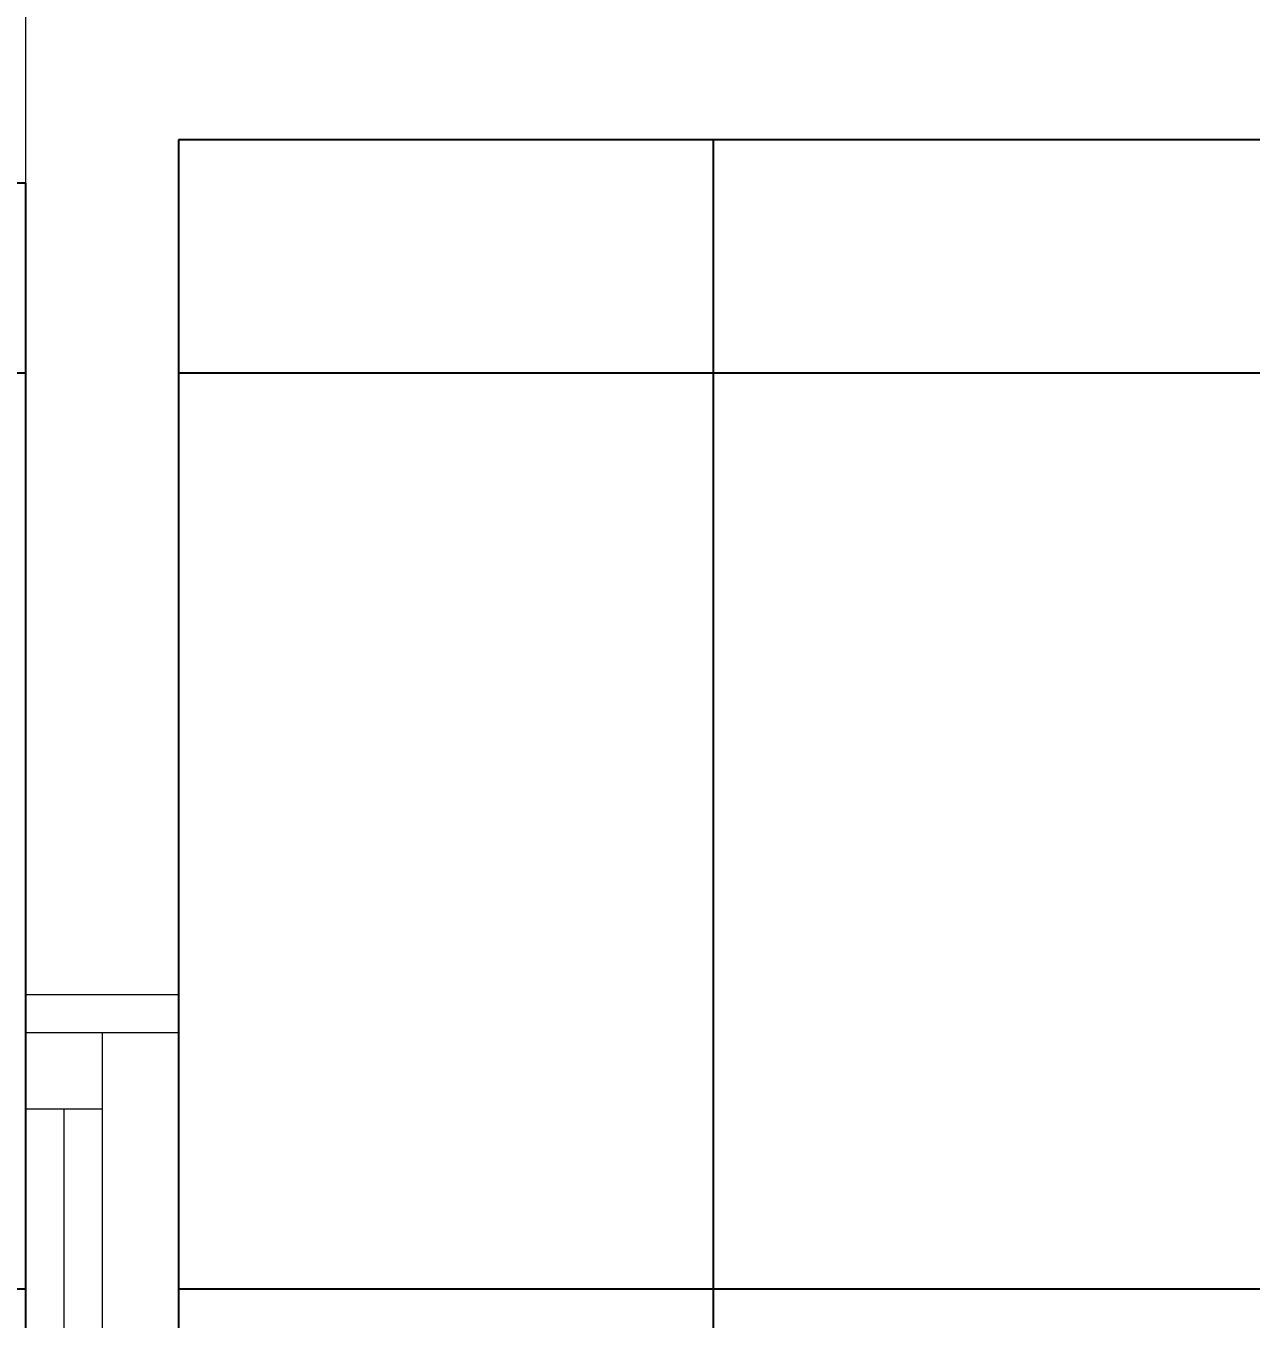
# Model space of a CAD drawing. Header units: inches. Extents: x -12418 to 472786, y -29325 to 19878.
# Drawn here: x 31350 to 32152, y -3620 to -2773 of the extents above; entities that cross this region are included whole.
import ezdxf
from ezdxf import colors
from ezdxf.entities.mleader import LeaderData, LeaderLine
from ezdxf.math import Vec2, Vec3

# ---------------------------------------------------------------- set-up
doc = ezdxf.new("R2010")
doc.units = ezdxf.units.IN
doc.header["$LTSCALE"] = 25
doc.header["$MEASUREMENT"] = 0
doc.linetypes.add('DASHDOT', pattern=[25.4, 12.7, -6.35, 0, -6.35])
doc.layers.get('0').update_dxf_attribs({"color": 8})
for name, color, linetype, lineweight in [('00-Ground Floor$0$Aluminum', 251, 'Continuous', 5), ('00-Ground Floor$0$Walls', 251, 'Continuous', 5), ('E-LITE-CLNG-CNDT', 6, 'DASHDOT', 35), ('T-DATA-TEXT', 2, 'Continuous', 25)]:
    doc.layers.add(name, color=color, linetype=linetype, lineweight=lineweight)
doc.layers.add('00-Ground Floor$0$False Ceiling', color=251, linetype='Continuous')
doc.styles.add('DC_Elc_Romans', font='elc_romans.shx', dxfattribs={"width": 0.7})

# ---------------------------------------------------------------- blocks, each defined once
blk = doc.blocks.new('00-Ground Floor$0$A$C37be4daf')
at = {"layer": '00-Ground Floor$0$Aluminum'}
for p, q in [((1416.01, 598.24), (216.01, 598.24)), ((1341.01, 548.24), (1341.01, 598.24)), ((1391.01, 498.24), (1391.01, 598.24)), ((291.01, 573.24), (1341.01, 573.24)), ((1391.01, 548.24), (241.01, 548.24)), ((1416.01, 498.24), (216.01, 498.24))]:
    blk.add_line(p, q, dxfattribs=at)
at = {"layer": '00-Ground Floor$0$Walls'}
blk.add_line((1416.01, 498.24), (1416.01, 598.24), dxfattribs=at)
blk = doc.blocks.new('00-Ground Floor$0$A$Ce9e1c4c3')
at = {"layer": '00-Ground Floor$0$False Ceiling', "color": 254}
for p, q in [((-64050.49, -2847.43, 0), (-68550.49, -2847.43, 0)), ((-68550.49, -2847.43, 0), (-68550.49, -6967.43, 0)), ((-68650.49, -2875.81, 0), (-76050.49, -2875.81, 0)), ((-68650.49, -13467.43, 0), (-68650.49, -2875.81, 0))]:
    blk.add_line(p, q, dxfattribs=at)
at = {"layer": '00-Ground Floor$0$False Ceiling', "color": 254, "linetype": 'Continuous'}
for p, q in [((-68200, -6967.43), (-68200, -2847.43)), ((-76050.49, -3000), (-68650.49, -3000)), ((-68550.49, -3000), (-64050.49, -3000)), ((-76050.49, -3600), (-68650.49, -3600)), ((-68550.49, -3600), (-64050.49, -3600))]:
    blk.add_line(p, q, dxfattribs=at)
blk = doc.blocks.new('00-Ground Floor')
at = {"layer": '00-Ground Floor$0$Walls'}
for p, q in [((31349.51, -5267.43, 0), (31349.51, -2747.43, 0)), ((35949.51, -2847.43, 0), (31449.51, -2847.43, 0)), ((31449.51, -5267.43, 0), (31449.51, -2847.43, 0))]:
    blk.add_line(p, q, dxfattribs=at)
at = {"rotation": 90}
blk.add_blockref('00-Ground Floor$0$A$C37be4daf', (31947.74, -4823.44, 0), dxfattribs=at)
at = {"layer": '00-Ground Floor$0$False Ceiling', "color": 254}
blk.add_blockref('00-Ground Floor$0$A$Ce9e1c4c3', (100000, 0), dxfattribs=at)
blk = doc.blocks.new('DC_Arrow-ArrowEllipse')
at = {"color": 0}
blk.add_ellipse((0, 0), major_axis=(0.4, 0), ratio=0.4, dxfattribs=at)
at = {"color": 0, "ltscale": 0.5}
blk.add_solid([(-1.4, 0.1667), (-0.4, 0), (-1.4, -0.1667)], dxfattribs=at)

msp = doc.modelspace()

# ---------------------------------------------------------------- block references
at = {"layer": 'E-LITE-CLNG-CNDT'}
msp.add_blockref('00-Ground Floor', (0, 0), dxfattribs=at)

# ---------------------------------------------------------------- leaders
at = {"layer": 'T-DATA-TEXT'}
ml = msp.add_multileader_mtext('Standard', dxfattribs=at)
ml.set_content('LINE 1 TO SOUND RACK\\PIN DATA ROOM  ', color=256, style='DC_Elc_Romans')
ml.set_leader_properties(color=45)
ml.set_arrow_properties(name='DC_Arrow-ArrowEllipse')
ml.build(insert=Vec2(0, 0))
ml.multileader.update_dxf_attribs({"dogleg_length": 2, "arrow_head_size": 200, "scale": 100})
ctx = ml.context
ctx.base_point, ctx.scale, ctx.char_height, ctx.arrow_head_size, ctx.landing_gap_size, ctx.plane_origin = Vec3(12444.34, -3100.55, 0), 100, 200, 200, 200, Vec3(17205.89, 2234.94, 0)
notes = []
notes.append((ctx, [(0, (1, 1, 0), (12244.34, -3100.55, 0), (1, 0), 200, [(0, [(11812.3, -2440.19, 0)], 0, [])])]))
ctx.mtext.insert, ctx.mtext.width, ctx.mtext.flow_direction = Vec3(12644.34, -3000.55, 0), 2820.2952, 5
ml = msp.add_multileader_mtext('Standard', dxfattribs=at)
ml.set_content('LINE 6,7,8,9&10 \\PUP TO 2ND FLOOR  ', color=256, style='DC_Elc_Romans')
ml.set_leader_properties(color=45)
ml.build(insert=Vec2(0, 0))
ml.multileader.update_dxf_attribs({"dogleg_length": 2, "arrow_head_size": 200, "scale": 100})
ctx = ml.context
ctx.base_point, ctx.scale, ctx.char_height, ctx.arrow_head_size, ctx.landing_gap_size, ctx.plane_origin = Vec3(17059.74, -2912.78, -0.1), 100, 200, 200, 200, Vec3(30339.42, -650.69, -0.1)
notes.append((ctx, [(1, (1, 1, 0), (19633.07, -2912.78, -0.1), (-1, 0), 200, [(0, [(20323.58, -2798, -0.1)], 0, [])])]))
ctx.mtext.insert, ctx.mtext.width, ctx.mtext.flow_direction = Vec3(17259.74, -2812.78, -0.1), 2820.2952, 5
ml = msp.add_multileader_mtext('Standard', dxfattribs=at)
ml.set_content('PUBLIC ADDRESS\\PRACK FOR PAGING \\PAND BACKGROUND MUSIC', color=256, style='DC_Elc_Romans')
ml.set_leader_properties(color=45)
ml.build(insert=Vec2(0, 0))
ml.multileader.update_dxf_attribs({"dogleg_length": 2, "arrow_head_size": 200, "scale": 100})
ctx = ml.context
ctx.base_point, ctx.scale, ctx.char_height, ctx.arrow_head_size, ctx.landing_gap_size, ctx.plane_origin = Vec3(24257.32, -3688.07), 100, 200, 200, 200, Vec3(21785.8, -948.51)
notes.append((ctx, [(0, (1, 1, 0), (24057.32, -3688.07), (1, 0), 200, [(1, [(21214.55, -6047.43)], 0, [])])]))
ctx.mtext.insert, ctx.mtext.width, ctx.mtext.flow_direction = Vec3(24457.32, -3588.07), 4483.2896, 5
for ctx, leaders in notes:
    for number, flags, end, landing, length, lines in leaders:
        leader = LeaderData()
        leader.index, (leader.has_last_leader_line, leader.has_dogleg_vector, leader.attachment_direction) = number, flags
        leader.last_leader_point, leader.dogleg_vector, leader.dogleg_length = Vec3(end), Vec3(landing), length
        for number, points, colour, breaks in lines:
            line = LeaderLine()
            line.index, line.vertices, line.color, line.breaks = number, Vec3.list(points), colors.encode_raw_color(colour), breaks
            leader.lines.append(line)
        ctx.leaders.append(leader)

doc.saveas('drawing.dxf')
